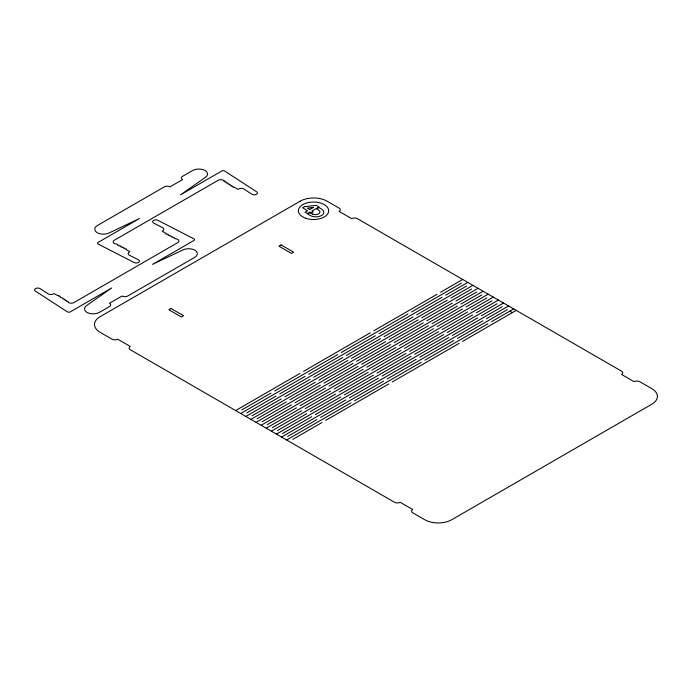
<?xml version="1.0" encoding="UTF-8"?>
<svg xmlns="http://www.w3.org/2000/svg" width="692" height="692" viewBox="0 0 692 692"><rect width="100%" height="100%" fill="white"/><g stroke="black" fill="none" stroke-linecap="round" stroke-linejoin="round"><path stroke-width="1.04" d="M235.643 410.555L299.973 373.421M303.563 371.344L370.289 332.817M373.879 330.741L436.998 294.308M440.596 292.232L462.706 279.464M241.793 409.949L270.961 393.108M274.646 390.98L337.679 354.589M341.268 352.513L407.995 313.995M411.584 311.919L461.4 283.158M240.747 413.496L305.068 376.362M308.667 374.286L375.384 335.767M378.982 333.691L442.093 297.249M445.691 295.173L467.801 282.405M246.888 412.89L276.056 396.058M279.741 393.93L342.774 357.53M346.372 355.454L413.089 316.936M416.688 314.86L466.494 286.107M245.842 416.446L310.163 379.303M313.761 377.227L380.479 338.708M384.077 336.632L447.196 300.19M450.795 298.114L472.904 285.355M251.983 415.84L281.151 398.999M284.844 396.871L347.877 360.48M351.467 358.404L418.193 319.886M421.783 317.81L471.598 289.048M250.937 419.387L315.267 382.252M318.865 380.176L385.582 341.649M389.181 339.573L452.291 303.139M455.89 301.063L477.999 288.296M257.087 418.781L286.254 401.94M289.939 399.812L352.972 363.421M356.57 361.345L423.288 322.827M426.886 320.751L476.693 291.989M256.04 422.328L320.361 385.193M323.96 383.117L390.677 344.599M394.276 342.523L457.395 306.08M460.984 304.004L483.103 291.237M262.182 421.722L291.349 404.889M295.043 402.753L358.075 366.362M361.665 364.286L428.383 325.768M431.981 323.692L481.788 294.939M261.135 425.277L325.465 388.134M329.055 386.058L395.781 347.54M399.37 345.464L462.49 309.021M466.088 306.945L488.197 294.178M267.285 424.672L296.453 407.83M300.138 405.702L363.17 369.312M366.769 367.236L433.486 328.709M437.084 326.633L486.891 297.88M266.238 428.218L330.56 391.075M334.158 388.999L400.876 350.481M404.474 348.405L467.593 311.962M471.183 309.886L493.292 297.127M272.38 427.613L301.548 410.771M305.233 408.643L368.265 372.253M371.863 370.177L438.581 331.658M442.179 329.582L491.986 300.821M271.333 431.159L335.663 394.025M339.253 391.949L405.979 353.43M409.569 351.354L472.688 314.912M476.286 312.836L498.396 300.068M277.483 430.554L306.651 413.721M310.336 411.584L373.369 375.194M376.958 373.118L443.684 334.599M447.274 332.523L497.09 303.771M276.437 434.1L340.758 396.966M344.357 394.89L411.074 356.371M414.672 354.295L477.783 317.853M481.381 315.777L503.491 303.01M282.578 433.503L311.746 416.662M315.431 414.534L378.463 378.143M382.062 376.067L448.779 337.54M452.378 335.464L502.184 306.712M281.532 437.05L345.853 399.907M349.451 397.831L416.169 359.312M419.767 357.236L482.886 320.794M486.485 318.718L508.594 305.959M287.673 436.444L316.841 419.603M320.534 417.475L383.567 381.084M387.157 379.008L453.883 340.49M457.473 338.414L507.288 309.653M286.626 439.991L350.956 402.856M354.555 400.78L421.272 362.253M424.871 360.177L487.981 323.744M491.579 321.668L513.689 308.9M292.777 439.385L321.944 422.544M325.629 420.416L388.662 384.025M392.26 381.949L458.978 343.431M462.576 341.355L516.241 310.371M312.646 214.139L309.904 212.781L307.568 214.088L311.547 216.12A7.941 4.585 0 0 0 321.927 215.281A7.941 4.585 0 0 0 321.763 209.218L319.003 207.609L316.625 208.941L318.865 210.264A4.619 2.673 0 0 1 318.718 213.793A4.619 2.673 0 0 1 312.637 214.148M509.831 311.123L512.383 312.594M58.872 295.51L58.785 296.332L60.204 296.375L60.117 297.197L62.86 298.105L62.782 298.918L64.192 298.97L64.114 299.783L65.524 299.835L65.437 300.648L66.856 300.691L66.769 301.513L68.188 301.556L68.179 302.421A4.005 2.31 0 0 0 74.001 302.525L177.723 242.641A4.005 2.31 0 0 0 177.55 239.276L174.557 238.515L174.479 237.693L173.061 237.745L172.983 236.932L171.564 236.975L171.486 236.162L170.068 236.206L169.99 235.392L168.571 235.436L168.493 234.623L167.075 234.674L166.997 233.853L165.587 233.905L165.5 233.092L162.188 231.085L163.061 230.566A3.555 2.059 0 0 0 162.698 227.711L153.581 223.032A3.183 1.834 0 0 1 153.581 220.428A3.183 1.834 0 0 1 158.079 220.428L193.898 238.827A1.998 1.159 0 0 1 193.933 240.479L152.551 264.37L183.051 249.881A8.901 5.138 0 0 1 194.461 249.933L195.222 250.4A8.901 5.138 0 0 1 194.72 257.346L127.726 296.02A4.005 2.31 0 0 1 122.069 296.02L109.483 303.286A4.005 2.31 0 0 1 109.483 306.556L99.458 312.343A8.901 5.138 0 0 1 87.443 312.646L86.638 312.187A8.901 5.138 0 0 1 86.552 305.596L111.637 287.993L70.264 311.876A1.998 1.159 0 0 1 67.349 311.832L35.534 291.176A3.183 1.834 0 0 1 35.534 288.581A3.183 1.834 0 0 1 40.032 288.581L48.146 293.849A3.555 2.059 0 0 0 52.557 294.273L53.985 293.546L57.462 295.467L58.872 295.51M223.948 180.517L223.862 181.33L225.281 181.382L225.194 182.195L226.613 182.238L226.526 183.06L227.936 183.103L227.858 183.925L229.268 183.968L229.19 184.781L230.6 184.833L230.523 185.646L231.932 185.698L231.846 186.511L233.265 186.563L233.178 187.376L234.597 187.42L238.065 189.34L239.493 188.622A3.555 2.059 0 0 1 243.904 189.037L252.018 194.305A3.183 1.834 0 0 0 256.516 194.305A3.183 1.834 0 0 0 256.516 191.71L224.701 171.054A1.998 1.159 0 0 0 221.786 171.01L180.413 194.893L205.498 177.29A8.901 5.138 0 0 0 205.412 170.699L204.607 170.241A8.901 5.138 0 0 0 192.601 170.543L182.567 176.33A4.005 2.31 0 0 0 182.567 179.6L169.981 186.866A4.005 2.31 0 0 0 164.324 186.866L97.338 225.54A8.901 5.138 0 0 0 96.828 232.486L97.589 232.953A8.901 5.138 0 0 0 108.999 233.005L139.499 218.516L98.117 242.408A1.998 1.159 0 0 0 98.152 244.06L133.971 262.458A3.183 1.834 0 0 0 138.478 262.458A3.183 1.834 0 0 0 138.478 259.863L129.352 255.175A3.555 2.059 0 0 1 128.989 252.32L129.871 251.802L126.55 249.803L126.472 248.982L125.053 249.033L124.975 248.22L123.557 248.264L123.479 247.451L122.06 247.494L121.982 246.681L120.564 246.724L120.486 245.911L119.067 245.963L118.989 245.141L117.579 245.193L117.493 244.371L114.5 243.61A4.005 2.31 0 0 1 114.327 240.245L218.049 180.37A4.005 2.31 0 0 1 223.871 180.465L223.948 180.517M300.164 201.19L100.072 316.711A19.065 11.011 0 0 0 100.072 332.281L112.069 339.21A4.005 2.31 0 0 0 117.726 339.21L130.312 346.476A4.005 2.31 0 0 0 130.312 349.745L394.509 502.28A4.005 2.31 0 0 0 400.175 502.28L412.761 509.546A4.005 2.31 0 0 0 412.761 512.807L424.758 519.735A19.065 11.011 0 0 0 451.72 519.735L651.812 404.214A19.065 11.011 0 0 0 651.812 388.644L639.815 381.716A4.005 2.31 0 0 0 634.157 381.716L621.572 374.45A4.005 2.31 0 0 0 621.572 371.18L357.375 218.655A4.005 2.31 0 0 0 351.709 218.655L339.123 211.389A4.005 2.31 0 0 0 339.123 208.119L327.126 201.19A19.065 11.011 0 0 0 300.164 201.19M170.985 308.459L168.831 309.705L181.416 316.971L183.57 315.725L170.985 308.459M281.056 244.907L278.902 246.153L291.488 253.419L293.642 252.173L281.056 244.907M304.558 206.657L302.586 207.756L307.568 210.731L305.034 212.15L307.343 213.525L309.878 212.107L311.313 212.963L313.286 211.856L311.85 210.999L319.064 206.969L316.348 205.351L304.558 206.657M313.502 207.41L309.722 209.52L307.334 208.102L313.502 207.41M305.726 218.265A15.155 8.745 0 0 0 328.7 210.939A15.155 8.745 0 0 0 306.219 203.119A15.155 8.745 0 0 0 305.726 218.265"/></g></svg>
